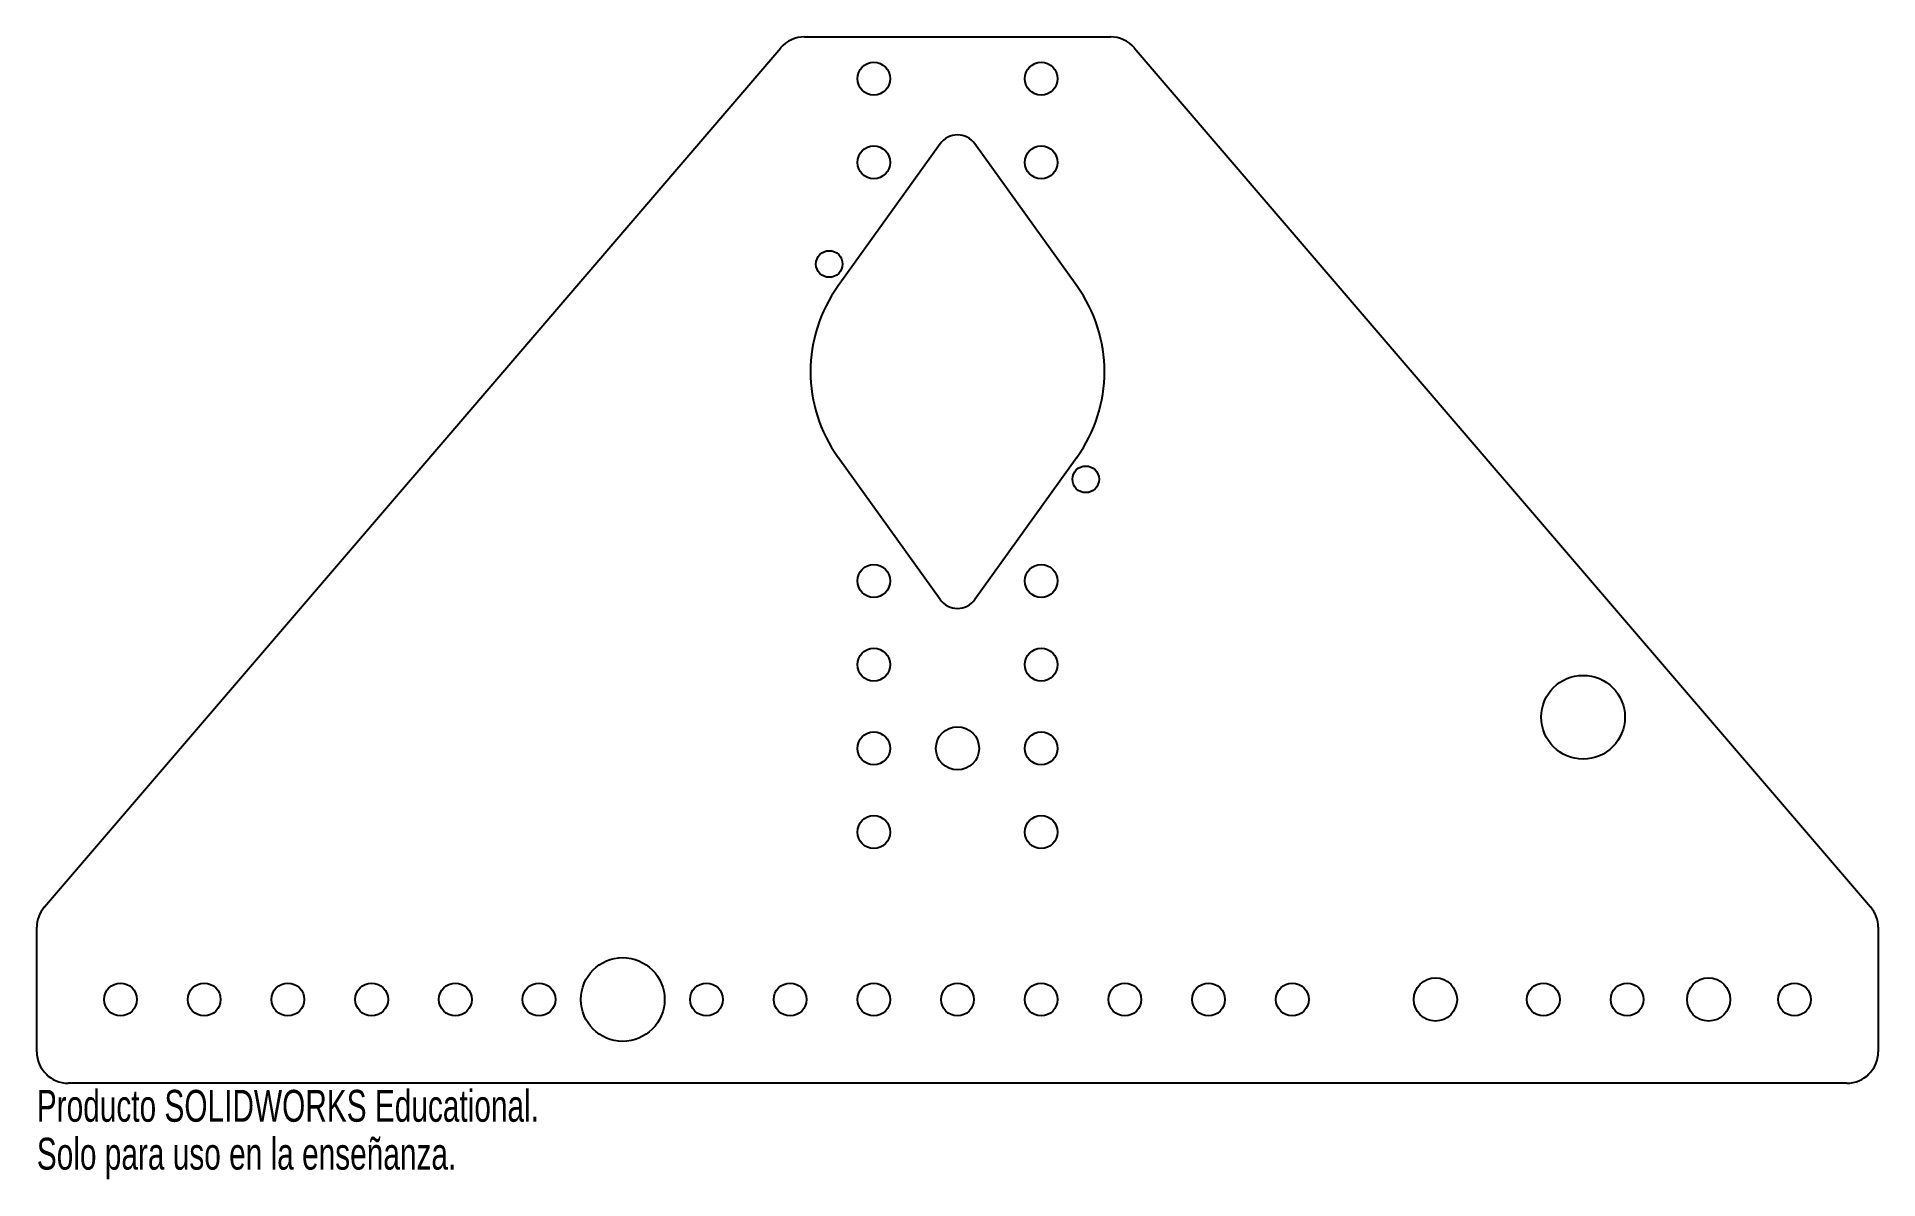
# Model space of a CAD drawing. Header units: inches. Extents: x -5.5 to 5.5, y 2.1 to 8.9.
import ezdxf

# ---------------------------------------------------------------- set-up
doc = ezdxf.new("R2010")
doc.units = ezdxf.units.IN
doc.header["$MEASUREMENT"] = 0
doc.styles.add('SLDTEXTSTYLE0', font='TXT', dxfattribs={"width": 0.7})

msp = doc.modelspace()

# ---------------------------------------------------------------- linework, layer by layer
at = {"color": 7, "linetype": 'Continuous', "lineweight": 25}
for p, q in [((-0.914, 8.93), (0.914, 8.93)), ((-5.455, 3.733), (-1.056, 8.865)), ((1.056, 8.865), (5.455, 3.733)), ((-0.104, 8.29), (-0.713, 7.442)), ((0.713, 7.442), (0.104, 8.29)), ((-0.104, 5.57), (-0.713, 6.418)), ((0.713, 6.418), (0.104, 5.57)), ((-5.5, 2.868), (-5.5, 3.611)), ((5.5, 3.611), (5.5, 2.868)), ((5.312, 2.68), (-5.312, 2.68))]:
    msp.add_line(p, q, dxfattribs=at)
for centre, radius in [((-0.5, 8.68), 0.098), ((0.5, 8.68), 0.098), ((-0.5, 8.18), 0.098), ((0.5, 8.18), 0.098), ((-0.766, 7.573), 0.0795), ((0.766, 6.287), 0.0795), ((-0.5, 5.68), 0.098), ((0.5, 5.68), 0.098), ((-0.5, 5.18), 0.098), ((0.5, 5.18), 0.098), ((3.737, 4.866), 0.25), ((-0.5, 4.68), 0.098), ((0, 4.68), 0.129), ((0.5, 4.68), 0.098), ((-0.5, 4.18), 0.098), ((0.5, 4.18), 0.098), ((-2, 3.18), 0.25), ((2.855, 3.18), 0.129), ((4.487, 3.18), 0.129), ((-5, 3.18), 0.098), ((-4.5, 3.18), 0.098), ((-4, 3.18), 0.098), ((-3.5, 3.18), 0.098), ((-3, 3.18), 0.098), ((-2.5, 3.18), 0.098), ((-1.5, 3.18), 0.098), ((-1, 3.18), 0.098), ((-0.5, 3.18), 0.098), ((0, 3.18), 0.098), ((0.5, 3.18), 0.098), ((1, 3.18), 0.098), ((1.5, 3.18), 0.098), ((2, 3.18), 0.098), ((3.5, 3.18), 0.098), ((4, 3.18), 0.098), ((5, 3.18), 0.098)]:
    msp.add_circle(centre, radius, dxfattribs=at)
for centre, radius, start, end in [((-0.914, 8.742), 0.188, 90, 139.3987), ((0.914, 8.742), 0.188, 40.6013, 90), ((0, 8.216), 0.128, 35.6922, 144.3078), ((0, 6.93), 0.878, 144.3078, 215.6922), ((0, 6.93), 0.878, 324.3078, 35.6922), ((0, 5.644), 0.128, 215.6922, 324.3078), ((-5.312, 3.611), 0.188, 139.3987, 180), ((5.312, 3.611), 0.188, 0, 40.6013), ((-5.312, 2.868), 0.188, 180, 270), ((5.312, 2.868), 0.188, 270, 0)]:
    msp.add_arc(centre, radius, start, end, dxfattribs=at)

# ---------------------------------------------------------------- texts
at = {"color": 7, "linetype": 'Continuous', "char_height": 0.1903, "attachment_point": 1, "style": 'SLDTEXTSTYLE0'}
for s, insert in [('Producto SOLIDWORKS Educational.', (-5.5, 2.64)), ('Solo para uso en la enseñanza.', (-5.5, 2.354))]:
    msp.add_mtext(s, dxfattribs=dict(at, insert=insert))

doc.saveas('drawing.dxf')
